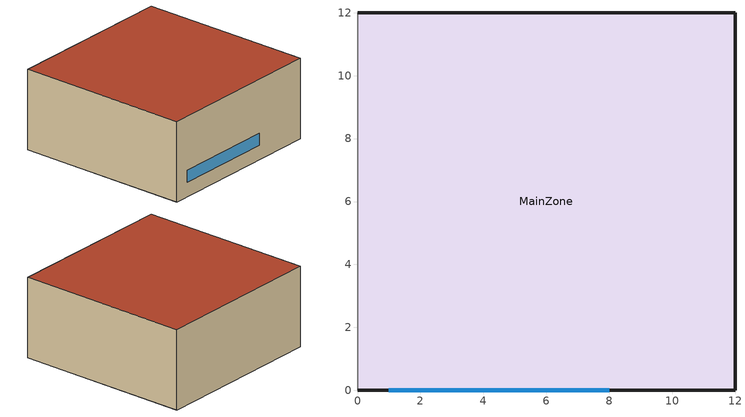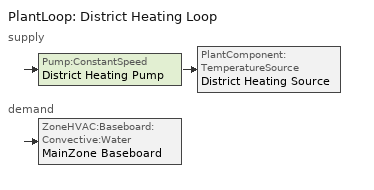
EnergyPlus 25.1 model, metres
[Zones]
MainZone
 floor ground (FloorConstruction): 0,0 12,0 12,12 0,12 z0
 wall outside (WallConstruction): 0,0 12,0 12,12 0,12 z0:5.5
 wall adiabatic (WallConstruction): 0,12 0,0 z0:5.5
 window (WindowConstruction): 1,0 8,0 z1:1.8
 roof outside (RoofConstruction): 0,0 12,0 12,12 0,12 z5.5
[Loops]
PlantLoop 'District Heating Loop'
 supply: Pump:ConstantSpeed 'District Heating Pump' > PlantComponent:TemperatureSource 'District Heating Source'
 demand: ZoneHVAC:Baseboard:Convective:Water 'MainZone Baseboard'
[Building]
Semi_Detached: North Axis {deg}=0; Loads Convergence Tolerance Value=0.04; Temperature Convergence Tolerance Value {deltaC}=0.4; Solar Distribution=FullExterior; Maximum Number of Warmup Days=25
[SizingPeriod:WeatherFileConditionType] Use Weather File Daylight Saving Period=No; Use Weather File Rain and Snow Indicators=No
Name | Period Selection | Day of Week for Start Day
Extreme Winter Weather | WinterExtreme | WinterDesignDay
Extreme Summer Weather | SummerExtreme | SummerDesignDay
[Material]
Name | Roughness | Thickness {m} | Conductivity {W/m-K} | Density {kg/m3} | Specific Heat {J/kg-K} | Thermal Absorptance | Solar Absorptance | Visible Absorptance | Thickness {m} - 1970s basic
Brick | MediumRough | 0.1 | 0.77 | 1920 | 790 | 0.9 | 0.7 | 0.7
Insulation | MediumRough |  | 0.04 | 35 | 1030 | 0.9 | 0.7 | 0.7 | 0.05
Concrete | MediumRough | 0.15 | 1.4 | 2300 | 1000 | 0.9 | 0.7 | 0.7
ClayTiles | Rough | 0.02 | 1.3 | 1920 | 840
Roof_MW200 | MediumRough |  | 0.022 | 35 | 1030 |  |  |  | 0.075
Plasterboard | Smooth | 0.013 | 0.16 | 950 | 840
[WindowMaterial:Glazing]
ClearGlass: Optical Data Type=SpectralAverage; Thickness {m}=0.003; Solar Transmittance at Normal Incidence=0.9; Front Side Solar Reflectance at Normal Incidence=0.1; Back Side Solar Reflectance at Normal Incidence=0.1; Visible Transmittance at Normal Incidence=0.9; Front Side Visible Reflectance at Normal Incidence=0.1; Back Side Visible Reflectance at Normal Incidence=0.1; Infrared Transmittance at Normal Incidence=0; Front Side Infrared Hemispherical Emissivity=0.84; Back Side Infrared Hemispherical Emissivity=0.84; Conductivity {W/m-K}=1
[Construction]
WallConstruction: Brick, Insulation, Concrete
WindowConstruction: ClearGlass
FloorConstruction: Concrete, Insulation
RoofConstruction: ClayTiles, Roof_MW200, Plasterboard
[Zone]
MainZone: Multiplier=1; Ceiling Height {m}=5.5; Volume {m3}=316; Floor Area {m2}=144; Part of Total Floor Area=Yes
[ZoneControl:Thermostat]
MainZone Thermostat: Zone or ZoneList=MainZone; Control Type Schedule=Always On Discrete; Control 1=MainZone Heating Setpoint
[ThermostatSetpoint:SingleHeating]
MainZone Heating Setpoint: Setpoint Temperature Schedule=HeatingSchedule
[Zone equipment]
MainZone: MainZone Baseboard
[ZoneHVAC:Baseboard:Convective:Water]
MainZone Baseboard: Always On Discrete, District Heating Demand Inlet Pipe Outlet Node, District Heating Demand Outlet Pipe Inlet Node, HeatingDesignCapacity, 15000, 1200, 0.0018, 0.002
[PlantEquipmentOperationSchemes]
District Heating Loop Operation: PlantEquipmentOperation:HeatingLoad, District Heating Loop Control, Always On Discrete
[PlantEquipmentOperation:HeatingLoad]
District Heating Loop Control: 0, 18000, District Heating Equipment List
[PlantEquipmentList]
District Heating Equipment List: PlantComponent:TemperatureSource, District Heating Source
[PlantLoop]
District Heating Loop: Water, District Heating Loop Operation, District Heating Supply Outlet Node, 85, 60, 0.0018, 0, 0.1, District Heating Supply Inlet Node, District Heating Supply Outlet Node, District Heating Supply Branches, District Heating Demand Inlet Node, District Heating Demand Outlet Node, District Heating Demand Branches, Optimal
[Pump:ConstantSpeed]
District Heating Pump: District Heating Supply Inlet Node, District Heating Supply Pump Outlet Node, 0.0018, 30000, 110, 0.9, 0, Intermittent
[PlantComponent:TemperatureSource]
District Heating Source: Design Volume Flow Rate {m3/s}=0.0018; Temperature Specification Type=Constant; Source Temperature {C}=70
[SetpointManager:Scheduled]
District Heating Setpoint Manager: Temperature, DistrictHeatingSetpointSched, District Heating Supply Outlet Node
District Heating Inlet Setpoint Manager: Temperature, DistrictHeatingSetpointSched, District Heating Supply Inlet Node
[People]
MainZone People: MainZone, OccupancySchedule, People, 4, , , 0.3, , ActivitySchedule
[Lights]
MainZone Lights: MainZone, LightingSchedule, LightingLevel, 576
[ElectricEquipment]
MainZone Equipment: MainZone, EquipmentSchedule, EquipmentLevel, 864
[ZoneInfiltration:DesignFlowRate]
MainZone Infiltration: MainZone, Always On Continuous, AirChanges/Hour, 1.5, 1, 0, 0, 0
[Sizing:Zone]
MainZone: SupplyAirTemperature, 14, , SupplyAirTemperature, 50, , 0.0085, 0.008, , 1, 1
[Sizing:Plant]
District Heating Loop: Heating, 60, 5
[Schedule:Constant]
Always On Discrete; Always On Continuous: 1
DistrictHeatingSetpointSched: Temperature, 70
OccupancySchedule: Fractional, 1
ActivitySchedule: AnyNumber, 120
[Schedule:Day:Interval]
HeatingDay: No, 07:00, 21, 23:00, 16, 24:00, 21
LightingDay: No, 06:00, 0.1, 08:00, 0.3, 16:00, 0.2, 18:00, 0.6, 23:00, 0.4, 24:00, 0.1
EquipmentDay: No, 07:00, 0.3, 12:00, 0.5, 18:00, 0.8, 23:00, 0.6, 24:00, 0.3
[Schedule:Week:Daily]
HeatingWeek: HeatingDay, HeatingDay, HeatingDay, HeatingDay, HeatingDay, HeatingDay, HeatingDay, HeatingDay, HeatingDay, HeatingDay, HeatingDay, HeatingDay
LightingWeek: LightingDay, LightingDay, LightingDay, LightingDay, LightingDay, LightingDay, LightingDay, LightingDay, LightingDay, LightingDay, LightingDay, LightingDay
EquipmentWeek: EquipmentDay, EquipmentDay, EquipmentDay, EquipmentDay, EquipmentDay, EquipmentDay, EquipmentDay, EquipmentDay, EquipmentDay, EquipmentDay, EquipmentDay, EquipmentDay
[Schedule:Year]
HeatingSchedule: HeatingWeek, 1, 1, 12, 31
LightingSchedule: LightingWeek, 1, 1, 12, 31
EquipmentSchedule: EquipmentWeek, 1, 1, 12, 31
